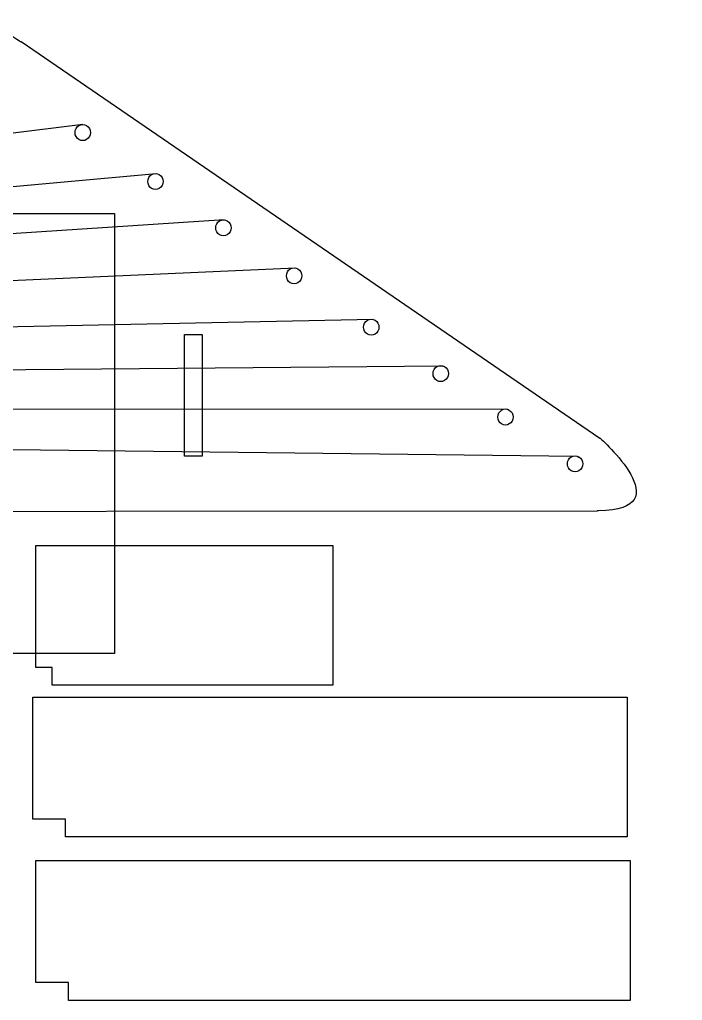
# Model space of a CAD drawing. Extents: x -52 to 498, y 3 to 363.
# Drawn here: x 274.6 to 497.6, y 25 to 354.9 of the extents above; entities that cross this region are included whole.
import ezdxf

# ---------------------------------------------------------------- set-up
doc = ezdxf.new("R2010")
doc.units = 0
doc.layers.add('KamerosLaikiklis', color=7, linetype='CONTINUOUS')
doc.layers.add('RpiSkyles_kitoj_vietoj', color=7, linetype='CONTINUOUS')

msp = doc.modelspace()

# ---------------------------------------------------------------- linework, layer by layer
at = {"layer": 'KamerosLaikiklis', "color": 1}
for points in [[(329.999991, 248.999993), (335.940678, 248.999993), (335.940678, 207.999991), (329.999991, 207.999991)], [(279.999993, 177.999995), (379.99999, 177.999995), (379.99999, 130.999997), (285.499992, 130.999997), (285.499992, 136.999996), (279.999993, 136.999996)], [(278.999993, 126.999997), (478.999987, 126.999997), (478.999987, 79.999998), (289.999992, 79.999998), (289.999992, 85.999998), (278.999993, 85.999998)], [(279.999993, 71.999998), (479.999987, 71.999998), (479.999987, 24.999999), (290.999992, 24.999999), (290.999992, 30.999999), (279.999993, 30.999999)]]:
    msp.add_lwpolyline(points, close=True, dxfattribs=at)
at = {"layer": 'RpiSkyles_kitoj_vietoj', "color": 1}
for points in [[(275.099233, 347.459551), (469.832558, 214.109544)], [(119.978647, 189.473345), (138.478646, 189.473345), (468.841018, 189.703005)], [(469.370188, 189.703005), (468.841018, 189.703005)]]:
    msp.add_lwpolyline(points, dxfattribs=at)
at = {"layer": 'RpiSkyles_kitoj_vietoj', "color": 5}
for points in [[(295.869172, 319.546992), (34.448179, 287.133562)], [(34.448201, 277.211383), (320.475402, 303.143142), (320.475402, 303.143142)], [(343.361781, 287.532272), (34.448276, 267.189573)], [(34.448084, 256.571943), (367.43906, 271.395063)], [(393.63247, 254.061733), (34.448041, 246.653204), (34.448041, 246.256324)], [(34.448538, 235.011434), (416.797419, 238.451414), (416.665569, 238.186804)], [(34.448334, 224.060424), (438.531208, 223.851084)], [(34.448331, 213.051214), (462.159638, 208.024135), (462.688808, 207.759545)]]:
    msp.add_lwpolyline(points, dxfattribs=at)
at = {"layer": 'RpiSkyles_kitoj_vietoj', "color": 7}
for points in [[(298.385779, 316.862112)], [(322.853308, 300.440492)], [(96.542407, 289.659212), (306.542402, 289.659212), (306.542402, 141.659216), (96.542407, 141.659216)], [(345.724888, 284.818593)], [(369.508557, 268.705553)], [(395.467106, 251.446613)], [(418.829806, 235.801344)], [(440.625645, 221.208453)], [(464.035104, 205.446247)]]:
    msp.add_lwpolyline(points, close=True, dxfattribs=at)
at = {"layer": 'RpiSkyles_kitoj_vietoj', "color": 1}
for points in [[(263.722143, 354.867891), (275.099233, 347.194971), (275.099233, 347.459551), (275.099233, 347.459551)], [(469.832558, 214.109544), (469.832558, 214.109544), (497.568237, 189.703005), (469.370188, 189.703005)]]:
    msp.add_open_spline(points, degree=3, dxfattribs=at)
at = {"layer": 'RpiSkyles_kitoj_vietoj', "color": 7}
for points in [[(293.214786, 316.862112), (293.214786, 317.828217), (293.707578, 318.720936), (294.507534, 319.203989)], [(294.507534, 314.520234), (293.707578, 315.003287), (293.214786, 315.896006), (293.214786, 316.862112)], [(294.507534, 319.203989), (295.307489, 319.687042), (296.293075, 319.687042), (297.093031, 319.203989)], [(297.093031, 319.203989), (297.892986, 318.720936), (298.385779, 317.828217), (298.385779, 316.862112)], [(298.385779, 316.862112), (298.385779, 315.896006), (297.892986, 315.003287), (297.093031, 314.520234)], [(297.093031, 314.520234), (296.293075, 314.037181), (295.307489, 314.037181), (294.507534, 314.520234)], [(317.682315, 300.440492), (317.682315, 301.406598), (318.175108, 302.299317), (318.975063, 302.782369)], [(318.975063, 298.098615), (318.175108, 298.581668), (317.682315, 299.474386), (317.682315, 300.440492)], [(318.975063, 302.782369), (319.775019, 303.265422), (320.760604, 303.265422), (321.56056, 302.782369)], [(321.56056, 302.782369), (322.360515, 302.299317), (322.853308, 301.406598), (322.853308, 300.440492)], [(322.853308, 300.440492), (322.853308, 299.474386), (322.360515, 298.581668), (321.56056, 298.098615)], [(321.56056, 298.098615), (320.760604, 297.615562), (319.775019, 297.615562), (318.975063, 298.098615)], [(340.553894, 284.818593), (340.553894, 285.784698), (341.046687, 286.677417), (341.846643, 287.16047)], [(341.846643, 287.16047), (342.646598, 287.643523), (343.632184, 287.643523), (344.432139, 287.16047)], [(344.432139, 287.16047), (345.232095, 286.677417), (345.724888, 285.784698), (345.724888, 284.818593)], [(341.846643, 282.476715), (341.046687, 282.959768), (340.553894, 283.852487), (340.553894, 284.818593)], [(345.724888, 284.818593), (345.724888, 283.852487), (345.232095, 282.959768), (344.432139, 282.476715)], [(344.432139, 282.476715), (343.632184, 281.993662), (342.646598, 281.993662), (341.846643, 282.476715)], [(364.337564, 268.705553), (364.337564, 269.671659), (364.830357, 270.564377), (365.630312, 271.04743)], [(365.630312, 271.04743), (366.430267, 271.530483), (367.415853, 271.530483), (368.215809, 271.04743)], [(368.215809, 271.04743), (369.015764, 270.564377), (369.508557, 269.671659), (369.508557, 268.705553)], [(365.630312, 266.363676), (364.830357, 266.846729), (364.337564, 267.739447), (364.337564, 268.705553)], [(369.508557, 268.705553), (369.508557, 267.739447), (369.015764, 266.846729), (368.215809, 266.363676)], [(368.215809, 266.363676), (367.415853, 265.880623), (366.430267, 265.880623), (365.630312, 266.363676)], [(391.588861, 253.788491), (392.388817, 254.271544), (393.374403, 254.271544), (394.174358, 253.788491)], [(390.296113, 251.446613), (390.296113, 252.412719), (390.788906, 253.305438), (391.588861, 253.788491)], [(391.588861, 249.104736), (390.788906, 249.587789), (390.296113, 250.480508), (390.296113, 251.446613)], [(394.174358, 253.788491), (394.974313, 253.305438), (395.467106, 252.412719), (395.467106, 251.446613)], [(395.467106, 251.446613), (395.467106, 250.480508), (394.974313, 249.587789), (394.174358, 249.104736)], [(394.174358, 249.104736), (393.374403, 248.621683), (392.388817, 248.621683), (391.588861, 249.104736)], [(413.658812, 235.801344), (413.658812, 236.76745), (414.151605, 237.660168), (414.951561, 238.143221)], [(414.951561, 238.143221), (415.751516, 238.626274), (416.737102, 238.626274), (417.537057, 238.143221)], [(417.537057, 238.143221), (418.337013, 237.660168), (418.829806, 236.76745), (418.829806, 235.801344)], [(414.951561, 233.459466), (414.151605, 233.942519), (413.658812, 234.835238), (413.658812, 235.801344)], [(418.829806, 235.801344), (418.829806, 234.835238), (418.337013, 233.942519), (417.537057, 233.459466)], [(417.537057, 233.459466), (416.737102, 232.976414), (415.751516, 232.976414), (414.951561, 233.459466)], [(435.454652, 221.208453), (435.454652, 222.174559), (435.947445, 223.067278), (436.7474, 223.550331)], [(436.7474, 218.866576), (435.947445, 219.349629), (435.454652, 220.242347), (435.454652, 221.208453)], [(436.7474, 223.550331), (437.547356, 224.033383), (438.532941, 224.033383), (439.332897, 223.550331)], [(439.332897, 223.550331), (440.132852, 223.067278), (440.625645, 222.174559), (440.625645, 221.208453)], [(440.625645, 221.208453), (440.625645, 220.242347), (440.132852, 219.349629), (439.332897, 218.866576)], [(439.332897, 218.866576), (438.532941, 218.383523), (437.547356, 218.383523), (436.7474, 218.866576)], [(460.15686, 207.788124), (460.956815, 208.271177), (461.942401, 208.271177), (462.742356, 207.788124)], [(458.864111, 205.446247), (458.864111, 206.412352), (459.356904, 207.305071), (460.15686, 207.788124)], [(460.15686, 203.104369), (459.356904, 203.587422), (458.864111, 204.480141), (458.864111, 205.446247)], [(462.742356, 207.788124), (463.542312, 207.305071), (464.035104, 206.412352), (464.035104, 205.446247)], [(464.035104, 205.446247), (464.035104, 204.480141), (463.542312, 203.587422), (462.742356, 203.104369)], [(462.742356, 203.104369), (461.942401, 202.621316), (460.956815, 202.621316), (460.15686, 203.104369)]]:
    msp.add_open_spline(points, degree=3, dxfattribs=at)

doc.saveas('drawing.dxf')
